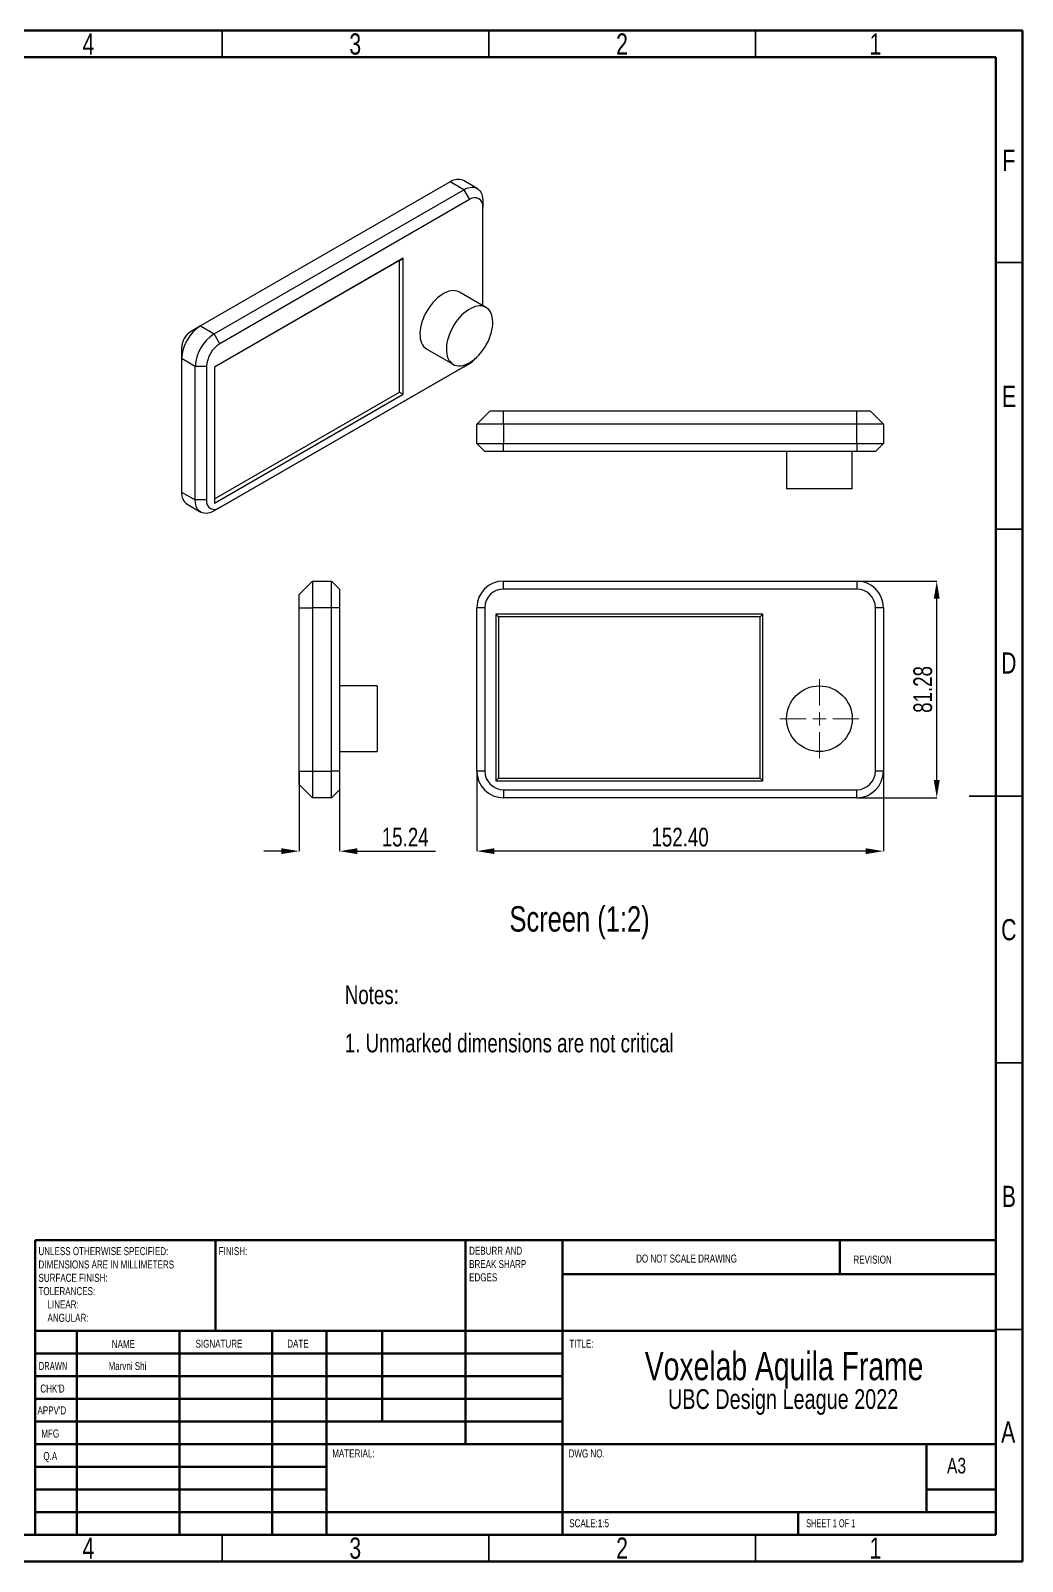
# Model space of a CAD drawing. Header units: millimetres. Extents: x 0 to 415, y 0 to 292.
# Drawn here: x 229.1 to 415, y 5 to 292 of the extents above; entities that cross this region are included whole.
import ezdxf

# ---------------------------------------------------------------- set-up
doc = ezdxf.new("R2010")
doc.units = ezdxf.units.MM
doc.header["$PDSIZE"] = -1
doc.styles.add('SLDTEXTSTYLE0', font='TXT', dxfattribs={"width": 0.75})
doc.styles.add('SLDTEXTSTYLE1', font='TXT', dxfattribs={"width": 0.686449})
doc.styles.add('SLDTEXTSTYLE2', font='TXT', dxfattribs={"width": 0.6875})
doc.dimstyles.new('SLDDIMSTYLE4', dxfattribs={"dimtxt": 3.5, "dimasz": 3.302, "dimexe": 0, "dimexo": 0.0625, "dimgap": 0.875, "dimtad": 1, "dimlfac": 2, "dimrnd": 1e-09, "dimzin": 4, "dimdsep": 46, "dimtxsty": 'SLDTEXTSTYLE0', "dimsah": 1, "dimcen": 0.09, "dimadec": 0, "dimazin": 1, "dimtfac": 1, "dimtofl": 0, "dimtmove": 0, "dimatfit": 3, "dimfxl": 1, "dimfrac": 2, "dimtolj": 1, "dimtzin": 12, "dimarcsym": 0})
doc.dimstyles.new('SLDDIMSTYLE5', dxfattribs={"dimtxt": 3.5, "dimasz": 3.302, "dimexe": 0, "dimexo": 0.0625, "dimgap": 0.875, "dimtad": 1, "dimlfac": 2, "dimrnd": 1e-09, "dimzin": 12, "dimdsep": 46, "dimtxsty": 'SLDTEXTSTYLE0', "dimsah": 1, "dimcen": 0.09, "dimadec": 0, "dimazin": 3, "dimtfac": 1, "dimtofl": 0, "dimtmove": 0, "dimatfit": 3, "dimfxl": 1, "dimfrac": 2, "dimtolj": 1, "dimtzin": 12, "dimarcsym": 0})

# ---------------------------------------------------------------- blocks, each defined once
blk = doc.blocks.new('SW_NOTE_0')
at = {"color": 0, "linetype": 'Continuous', "lineweight": 0, "char_height": 3.5, "attachment_point": 1, "style": 'SLDTEXTSTYLE0'}
for s, insert in [('Notes:', (0, 4.51)), ('1. Unmarked dimensions are not critical', (0, -4.54))]:
    blk.add_mtext(s, dxfattribs=dict(at, insert=insert))
blk = doc.blocks.new('SW_NOTE_0_1')
at = {"color": 0, "linetype": 'Continuous', "lineweight": 0, "char_height": 1.5, "attachment_point": 1, "style": 'SLDTEXTSTYLE0'}
for s, insert in [('UNLESS OTHERWISE SPECIFIED:', (0, 1.93)), ('DIMENSIONS ARE IN MILLIMETERS', (0, -0.57)), ('TOLERANCES:', (0, -5.57)), ('SURFACE FINISH:', (0, -3.07)), ('LINEAR:', (1.69, -8.07)), ('ANGULAR:', (1.69, -10.57))]:
    blk.add_mtext(s, dxfattribs=dict(at, insert=insert))
blk = doc.blocks.new('SW_NOTE_0_2')
at = {"color": 0, "linetype": 'Continuous', "lineweight": 0, "char_height": 1.5, "attachment_point": 1, "style": 'SLDTEXTSTYLE0'}
for s, insert in [('DEBURR AND', (0, 1.93)), ('BREAK SHARP', (0, -0.57)), ('EDGES', (0, -3.07))]:
    blk.add_mtext(s, dxfattribs=dict(at, insert=insert))
blk = doc.blocks.new('SW_NOTE_0_3')
at = {"color": 0, "linetype": 'Continuous', "lineweight": 0, "attachment_point": 2, "style": 'SLDTEXTSTYLE0'}
for s, insert, char_height in [('Voxelab Aquila Frame', (37.54, 6.82), 5.2917), ('UBC Design League 2022', (37.36, -0.16), 3.7042)]:
    blk.add_mtext(s, dxfattribs=dict(at, insert=insert, char_height=char_height))
blk = doc.blocks.new('_D_11')
at = {"color": 0, "linetype": 'Continuous', "lineweight": -2, "transparency": 16777216}
for p, q in [((312.75, 153.1), (312.75, 138.16)), ((388.95, 153.1), (388.95, 138.16)), ((385.65, 138.16), (316.05, 138.16))]:
    blk.add_line(p, q, dxfattribs=at)
at = {"color": 0, "linetype": 'Continuous', "transparency": 16777216}
for points in [[(316.05, 138.71), (316.05, 137.61), (312.75, 138.16)], [(385.65, 138.71), (385.65, 137.61), (388.95, 138.16)]]:
    blk.add_solid(points, dxfattribs=at)
at = {"layer": 'Defpoints', "color": 0, "linetype": 'Continuous', "transparency": 16777216}
for p in [(312.75, 153.16), (388.95, 153.16), (312.75, 138.16)]:
    blk.add_point(p, dxfattribs=at)
at = {"color": 0, "linetype": 'Continuous', "lineweight": 18, "transparency": 16777216, "insert": (350.85, 142.54), "char_height": 3.5, "attachment_point": 2, "style": 'SLDTEXTSTYLE0'}
blk.add_mtext('\\A1;152.40', dxfattribs=at)
blk = doc.blocks.new('_D_12')
at = {"color": 0, "linetype": 'Continuous', "lineweight": -2, "transparency": 16777216}
for p, q in [((384.01, 188.8), (398.95, 188.8)), ((398.95, 151.47), (398.95, 185.5)), ((384.01, 148.16), (398.95, 148.16))]:
    blk.add_line(p, q, dxfattribs=at)
at = {"color": 0, "linetype": 'Continuous', "transparency": 16777216}
for points in [[(398.4, 185.5), (399.5, 185.5), (398.95, 188.8)], [(398.4, 151.47), (399.5, 151.47), (398.95, 148.16)]]:
    blk.add_solid(points, dxfattribs=at)
at = {"layer": 'Defpoints', "color": 0, "linetype": 'Continuous', "transparency": 16777216}
for p in [(383.95, 188.8), (398.95, 188.8), (383.95, 148.16)]:
    blk.add_point(p, dxfattribs=at)
at = {"color": 0, "linetype": 'Continuous', "lineweight": 18, "transparency": 16777216, "insert": (394.57, 168.48), "char_height": 3.5, "attachment_point": 2, "rotation": 90, "style": 'SLDTEXTSTYLE0'}
blk.add_mtext('\\A1;81.28', dxfattribs=at)
blk = doc.blocks.new('SW_CENTERMARKSYMBOL_0')
at = {"color": 0, "linetype": 'Continuous', "lineweight": 18}
for p, q in [((0, 2.5), (0, 7.41)), ((-2.5, 0), (-7.41, 0)), ((0, 0), (-1.25, 0)), ((0, 0), (0, 1.25)), ((0, 0), (0, -1.25)), ((0, 0), (1.25, 0)), ((2.5, 0), (7.41, 0)), ((0, -2.5), (0, -7.41))]:
    blk.add_line(p, q, dxfattribs=at)
blk = doc.blocks.new('_D_13')
at = {"color": 0, "linetype": 'Continuous', "lineweight": -2, "transparency": 16777216}
for p, q in [((279.42, 153.1), (279.42, 138.16)), ((287.04, 153.1), (287.04, 138.16)), ((276.12, 138.16), (272.82, 138.16)), ((290.34, 138.16), (305.02, 138.16))]:
    blk.add_line(p, q, dxfattribs=at)
at = {"color": 0, "linetype": 'Continuous', "transparency": 16777216}
for points in [[(276.12, 138.71), (276.12, 137.61), (279.42, 138.16)], [(290.34, 138.71), (290.34, 137.61), (287.04, 138.16)]]:
    blk.add_solid(points, dxfattribs=at)
at = {"layer": 'Defpoints', "color": 0, "linetype": 'Continuous', "transparency": 16777216}
for p in [(279.42, 153.16), (287.04, 153.16), (279.42, 138.16)]:
    blk.add_point(p, dxfattribs=at)
at = {"color": 0, "linetype": 'Continuous', "lineweight": 18, "transparency": 16777216, "insert": (299.33, 142.54), "char_height": 3.5, "attachment_point": 2, "style": 'SLDTEXTSTYLE0'}
blk.add_mtext('\\A1;15.24', dxfattribs=at)

msp = doc.modelspace()

# ---------------------------------------------------------------- linework, layer by layer
at = {"color": 7, "linetype": 'Continuous', "lineweight": 70}
for p, q in [((15, 292), (415, 292)), ((415, 292), (415, 5)), ((20, 287), (410, 287)), ((410, 287), (410, 10)), ((410, 10), (20, 10)), ((415, 5), (15, 5))]:
    msp.add_line(p, q, dxfattribs=at)
at = {"color": 7, "linetype": 'Continuous', "lineweight": 35}
for p, q in [((265, 287), (265, 292)), ((315, 287), (315, 292)), ((365, 287), (365, 292)), ((410, 248.5), (415, 248.5)), ((410, 198.5), (415, 198.5)), ((415, 148.5), (405, 148.5)), ((410, 148.5), (415, 148.5)), ((410, 98.5), (415, 98.5)), ((410, 48.5), (415, 48.5)), ((265, 10), (265, 5)), ((315, 10), (315, 5)), ((365, 10), (365, 5))]:
    msp.add_line(p, q, dxfattribs=at)
at = {"color": 7, "linetype": 'Continuous', "lineweight": 25}
for p, q in [((307.7619, 263.6429), (260.9515, 236.6197)), ((263.5112, 235.142), (310.3217, 262.1652)), ((310.3217, 262.1652), (307.7619, 263.6429)), ((312.8214, 262.4127), (310.2617, 263.8904)), ((310.3217, 262.1652), (311.3823, 260.328)), ((311.3823, 260.328), (264.5718, 233.3049)), ((313.8572, 260.1235), (313.8572, 258.8989)), ((313.8572, 240.4556), (313.8572, 258.8989)), ((298.9618, 249.3284), (263.5622, 228.8926)), ((298.2547, 248.9202), (263.5622, 228.8926)), ((298.2547, 248.9202), (298.9618, 249.3284)), ((298.2547, 224.2182), (298.2547, 248.9202)), ((298.9618, 223.81), (298.9618, 249.3284)), ((314.4682, 240.1028), (309.5185, 242.9603)), ((260.9515, 236.6197), (259.1837, 235.5989)), ((260.9515, 236.6197), (263.5112, 235.142)), ((257.4159, 232.537), (257.4159, 230.496)), ((264.5718, 233.3049), (263.5112, 235.142)), ((259.9756, 229.0183), (257.4159, 230.496)), ((257.4159, 230.496), (257.4159, 205.4772)), ((303.3623, 232.2964), (308.3121, 229.439)), ((262.097, 229.0183), (259.9756, 229.0183)), ((259.9756, 203.9995), (259.9756, 229.0183)), ((262.097, 229.0183), (262.097, 203.9995)), ((310.3217, 228.9809), (263.5112, 201.9578)), ((263.5622, 228.8926), (263.5622, 203.3742)), ((264.5718, 202.5703), (311.3823, 229.5934)), ((310.3217, 228.9809), (311.3823, 229.5934)), ((263.5622, 204.1907), (298.2547, 224.2182)), ((298.2547, 224.2182), (298.9618, 223.81)), ((263.5622, 203.3742), (298.9618, 223.81)), ((315.2498, 220.7324), (312.7498, 218.2324)), ((317.7498, 218.2324), (312.7498, 218.2324)), ((312.7498, 214.6124), (312.7498, 218.2324)), ((315.2498, 220.7324), (317.7498, 220.7324)), ((317.7498, 218.2324), (317.7498, 220.7324)), ((317.7498, 220.7324), (383.9498, 220.7324)), ((383.9498, 218.2324), (317.7498, 218.2324)), ((317.7498, 218.2324), (317.7498, 214.6124)), ((383.9498, 218.2324), (383.9498, 220.7324)), ((383.9498, 220.7324), (386.4498, 220.7324)), ((388.9498, 218.2324), (383.9498, 218.2324)), ((383.9498, 214.6124), (383.9498, 218.2324)), ((388.9498, 218.2324), (386.4498, 220.7324)), ((388.9498, 218.2324), (388.9498, 214.6124)), ((312.7498, 214.6124), (317.7498, 214.6124)), ((314.2498, 213.1124), (312.7498, 214.6124)), ((317.7498, 213.1124), (314.2498, 213.1124)), ((317.7498, 214.6124), (383.9498, 214.6124)), ((317.7498, 213.1124), (317.7498, 214.6124)), ((383.9498, 213.1124), (317.7498, 213.1124)), ((370.8042, 213.1124), (370.8042, 206.1124)), ((383.1175, 206.1124), (383.1175, 213.1124)), ((383.9498, 214.6124), (388.9498, 214.6124)), ((383.9498, 214.6124), (383.9498, 213.1124)), ((387.4498, 213.1124), (383.9498, 213.1124)), ((388.9498, 214.6124), (387.4498, 213.1124)), ((257.4159, 205.4772), (259.9756, 203.9995)), ((262.097, 203.9995), (259.9756, 203.9995)), ((383.1175, 206.1124), (370.8042, 206.1124)), ((258.4517, 203.188), (261.0114, 201.7103)), ((264.5718, 202.5703), (263.5112, 201.9578)), ((281.9194, 188.8038), (279.4194, 186.3038)), ((281.9194, 188.8038), (281.9194, 183.8038)), ((281.9194, 188.8038), (285.5394, 188.8038)), ((285.5394, 183.8038), (285.5394, 188.8038)), ((287.0394, 187.3038), (285.5394, 188.8038)), ((287.0394, 187.3038), (287.0394, 183.8038)), ((317.7498, 187.3038), (317.7498, 188.8038)), ((317.7498, 188.8038), (383.9498, 188.8038)), ((383.9498, 187.3038), (317.7498, 187.3038)), ((383.9498, 188.8038), (383.9498, 187.3038)), ((279.4194, 183.8038), (279.4194, 186.3038)), ((279.4194, 153.1638), (279.4194, 183.8038)), ((279.4194, 183.8038), (281.9194, 183.8038)), ((281.9194, 183.8038), (281.9194, 153.1638)), ((285.5394, 183.8038), (281.9194, 183.8038)), ((285.5394, 153.1638), (285.5394, 183.8038)), ((287.0394, 183.8038), (285.5394, 183.8038)), ((287.0394, 183.8038), (287.0394, 153.1638)), ((314.2498, 183.8038), (312.7498, 183.8038)), ((312.7498, 153.1638), (312.7498, 183.8038)), ((314.2498, 183.8038), (314.2498, 153.1638)), ((387.4498, 153.1638), (387.4498, 183.8038)), ((388.9498, 183.8038), (387.4498, 183.8038)), ((388.9498, 183.8038), (388.9498, 153.1638)), ((366.3846, 182.614), (316.3219, 182.614)), ((316.3219, 182.614), (316.3219, 151.3621)), ((316.3219, 182.614), (316.8219, 182.114)), ((365.8846, 182.114), (316.8219, 182.114)), ((316.8219, 182.114), (316.8219, 151.8621)), ((365.8846, 182.114), (366.3846, 182.614)), ((365.8846, 151.8621), (365.8846, 182.114)), ((366.3846, 151.3621), (366.3846, 182.614)), ((294.0394, 169.1545), (287.0394, 169.1545)), ((294.0394, 169.1545), (294.0394, 156.8412)), ((287.0394, 156.8412), (294.0394, 156.8412)), ((279.4194, 150.6638), (279.4194, 153.1638)), ((279.4194, 153.1638), (281.9194, 153.1638)), ((281.9194, 153.1638), (281.9194, 148.1638)), ((281.9194, 153.1638), (285.5394, 153.1638)), ((285.5394, 148.1638), (285.5394, 153.1638)), ((287.0394, 153.1638), (285.5394, 153.1638)), ((287.0394, 153.1638), (287.0394, 149.6638)), ((314.2498, 153.1638), (312.7498, 153.1638)), ((388.9498, 153.1638), (387.4498, 153.1638)), ((279.4194, 150.6638), (281.9194, 148.1638)), ((287.0394, 149.6638), (285.5394, 148.1638)), ((316.3219, 151.3621), (316.8219, 151.8621)), ((316.3219, 151.3621), (366.3846, 151.3621)), ((316.8219, 151.8621), (365.8846, 151.8621)), ((317.7498, 149.6638), (383.9498, 149.6638)), ((317.7498, 149.6638), (317.7498, 148.1638)), ((365.8846, 151.8621), (366.3846, 151.3621)), ((383.9498, 148.1638), (383.9498, 149.6638)), ((285.5394, 148.1638), (281.9194, 148.1638)), ((383.9498, 148.1638), (317.7498, 148.1638))]:
    msp.add_line(p, q, dxfattribs=at)
at = {"color": 7, "linetype": 'Continuous', "lineweight": 50}
for p, q in [((230, 65.25), (410, 65.25)), ((230, 65.25), (230, 10)), ((263.8, 48.25), (263.8, 65.25)), ((310.6, 65.25), (310.6, 27)), ((328.8, 65.25), (328.8, 10)), ((380.8, 58.875), (380.8, 65.25)), ((410, 58.875), (328.8, 58.875)), ((410, 48.25), (230, 48.25)), ((237.8, 48.25), (237.8, 10)), ((256.991, 48.25), (256.991, 10)), ((274.3989, 48.25), (274.3989, 10)), ((284.6, 10), (284.6, 48.25)), ((295, 31.25), (295, 48.25)), ((328.8, 44), (230, 44)), ((328.8, 39.75), (230, 39.75)), ((328.8, 35.5), (230, 35.5)), ((328.8, 31.25), (230, 31.25)), ((284.6, 27), (230, 27)), ((284.6, 27), (410, 27)), ((397, 14.25), (397, 27)), ((284.6, 22.7499), (230, 22.7499)), ((284.6, 18.5), (230, 18.5)), ((410, 18.5), (397, 18.5)), ((230, 14.25), (410, 14.25)), ((373, 10), (373, 14.25))]:
    msp.add_line(p, q, dxfattribs=at)
at = {"color": 7, "linetype": 'Continuous', "lineweight": 25, "flags": 128}
for points in [[(310.3217, 262.1652), (310.7175, 262.368), (311.1084, 262.517), (311.4894, 262.6102), (311.8557, 262.6464), (312.2027, 262.6253), (312.526, 262.547), (312.8217, 262.4126), (313.0858, 262.2237), (313.3153, 261.9828), (313.5071, 261.6928), (313.6588, 261.3574), (313.7685, 260.9808), (313.835, 260.5678), (313.8572, 260.1235)], [(309.5185, 242.9603), (309.4014, 243.0229), (309.069, 243.1531), (308.7104, 243.2284), (308.3293, 243.2481), (307.9293, 243.2119), (307.5146, 243.1202), (307.0892, 242.9739), (306.6574, 242.7745), (306.2234, 242.524), (305.7915, 242.2248), (305.3661, 241.8799), (304.9514, 241.4927), (304.5515, 241.0672), (304.1704, 240.6075), (303.8118, 240.1182), (303.4793, 239.6041), (303.1763, 239.0704), (302.9057, 238.5224), (302.6702, 237.9654), (302.4722, 237.4052), (302.3137, 236.8471), (302.1961, 236.2968), (302.1208, 235.7598), (302.0883, 235.2413), (302.0992, 234.7465), (302.1531, 234.2804), (302.2497, 233.8475), (302.3879, 233.4523), (302.5664, 233.0985), (302.7834, 232.7897), (303.0368, 232.5291), (303.3239, 232.3191), (303.3623, 232.2964)], [(311.3901, 229.7438), (311.8236, 230.019), (312.2527, 230.3414), (312.6733, 230.7079), (313.0811, 231.1147), (313.4722, 231.5579), (313.8425, 232.033), (314.1884, 232.5353), (314.5066, 233.0599), (314.7938, 233.6014), (315.0471, 234.1546), (315.2641, 234.7139), (315.4426, 235.2737), (315.5808, 235.8286), (315.6774, 236.3729), (315.7314, 236.9014), (315.7422, 237.4086), (315.7097, 237.8897), (315.6344, 238.3397), (315.5168, 238.7543), (315.3583, 239.1293), (315.1603, 239.4609), (314.9248, 239.746), (314.6542, 239.9816), (314.3512, 240.1654), (314.0187, 240.2957), (313.6601, 240.371), (313.279, 240.3906), (312.8791, 240.3544), (312.4644, 240.2627), (312.039, 240.1165), (311.6071, 239.9171), (311.1731, 239.6665), (310.7413, 239.3673), (310.3159, 239.0225), (309.9012, 238.6353), (309.5013, 238.2098), (309.1201, 237.7501), (308.7615, 237.2607), (308.4291, 236.7467), (308.126, 236.213), (307.8554, 235.6649), (307.62, 235.108), (307.422, 234.5477), (307.2634, 233.9897), (307.1459, 233.4394), (307.0705, 232.9023), (307.0381, 232.3838), (307.0489, 231.8891), (307.1029, 231.423), (307.1994, 230.9901), (307.3377, 230.5948), (307.5162, 230.2411), (307.7332, 229.9323), (307.9865, 229.6717), (308.2737, 229.4617), (308.5918, 229.3045), (308.9378, 229.2016), (309.3081, 229.154), (309.6991, 229.1623), (310.1069, 229.2263), (310.5275, 229.3455), (310.9567, 229.5185), (311.3901, 229.7438)], [(263.5112, 201.9578), (263.1153, 201.755), (262.7245, 201.606), (262.3435, 201.5128), (261.9772, 201.4766), (261.6302, 201.4977), (261.3068, 201.576), (261.0112, 201.7104), (260.747, 201.8993), (260.5176, 202.1402), (260.3258, 202.4302), (260.1741, 202.7656), (260.0643, 203.1422), (259.9979, 203.5552), (259.9756, 203.9995)]]:
    msp.add_lwpolyline(points, dxfattribs=at)
at = {"color": 7, "linetype": 'Continuous', "lineweight": 25}
msp.add_circle((376.9609, 162.9978), 6.1566, dxfattribs=at)
for centre, radius, start, end in [((309.2345, 261.5177), 2.5855, 66.591267, 124.719192), ((312.3484, 259.1436), 1.5285, 350.785963, 129.203285), ((265.0538, 230.1688), 7.6449, 122.45345, 177.54655), ((261.2266, 232.3782), 3.814, 122.386856, 177.613144), ((267.6135, 228.6911), 7.6449, 122.45345, 177.54655), ((267.4702, 228.7738), 5.3788, 122.605478, 177.394522), ((309.0692, 233.4385), 4.4872, 301.030682, 320.142222), ((259.8585, 205.2034), 2.4578, 173.603774, 235.084045), ((263.6057, 203.7548), 1.5285, 170.785963, 309.203285), ((317.7498, 183.8038), 5, 90, 180), ((317.7498, 183.8038), 3.5, 90, 180), ((383.9498, 183.8038), 5, 0, 90), ((383.9498, 183.8038), 3.5, 0, 90), ((317.7498, 153.1638), 5, 180, 270), ((317.7498, 153.1638), 3.5, 180, 270), ((383.9498, 153.1638), 3.5, 270, 0), ((383.9498, 153.1638), 5, 270, 0)]:
    msp.add_arc(centre, radius, start, end, dxfattribs=at)

# ---------------------------------------------------------------- block references
at = {"color": 7, "linetype": 'Continuous', "lineweight": 0}
for name, p in [('SW_CENTERMARKSYMBOL_0', (376.9609, 162.9978)), ('SW_NOTE_0', (287.9989, 108.4728)), ('SW_NOTE_0_1', (230.5937, 61.9874)), ('SW_NOTE_0_2', (311.3092, 62.0695)), ('SW_NOTE_0_3', (332.8003, 37.4444))]:
    msp.add_blockref(name, p, dxfattribs=at)

# ---------------------------------------------------------------- texts
for s, insert, char_height, attachment_point, style in [('4', (239.96, 291.477), 3.9687, 2, 'SLDTEXTSTYLE0'), ('3', (289.96, 291.477), 3.9687, 2, 'SLDTEXTSTYLE0'), ('2', (339.96, 291.477), 3.9687, 2, 'SLDTEXTSTYLE0'), ('1', (387.46, 291.477), 3.9687, 2, 'SLDTEXTSTYLE0'), ('F', (412.4577, 269.6717), 3.9687, 2, 'SLDTEXTSTYLE0'), ('E', (412.5078, 225.4217), 3.9687, 2, 'SLDTEXTSTYLE0'), ('D', (412.4527, 175.4217), 3.9687, 2, 'SLDTEXTSTYLE0'), ('Screen (1:2)', (318.8603, 127.8388), 4.7625, 1, 'SLDTEXTSTYLE0'), ('C', (412.4587, 125.4217), 3.9687, 2, 'SLDTEXTSTYLE0'), ('B', (412.4706, 75.4217), 3.9687, 2, 'SLDTEXTSTYLE0'), ('FINISH:', (264.3713, 63.9193), 1.5, 1, 'SLDTEXTSTYLE0'), ('DO NOT SCALE DRAWING', (342.6146, 62.533), 1.5, 1, 'SLDTEXTSTYLE0'), ('REVISION', (383.3276, 62.3349), 1.5, 1, 'SLDTEXTSTYLE0'), ('NAME', (244.3222, 46.5015), 1.5, 1, 'SLDTEXTSTYLE0'), ('SIGNATURE', (260.0336, 46.5618), 1.5, 1, 'SLDTEXTSTYLE0'), ('DATE', (277.2147, 46.5762), 1.5, 1, 'SLDTEXTSTYLE0'), ('TITLE:', (330.0902, 46.5762), 1.5, 1, 'SLDTEXTSTYLE0'), ('DRAWN', (230.6434, 42.3848), 1.5, 1, 'SLDTEXTSTYLE1'), ('Marvni Shi', (247.2659, 42.3834), 1.4986, 2, 'SLDTEXTSTYLE0'), ("CHK'D", (230.9392, 38.1619), 1.5, 1, 'SLDTEXTSTYLE0'), ("APPV'D", (230.4017, 34.0659), 1.5, 1, 'SLDTEXTSTYLE0'), ('MFG', (231.124, 29.7158), 1.5, 1, 'SLDTEXTSTYLE0'), ('A', (412.3397, 31.227), 3.9687, 2, 'SLDTEXTSTYLE0'), ('MATERIAL:', (285.6459, 25.9861), 1.5, 1, 'SLDTEXTSTYLE0'), ('DWG NO.', (329.953, 25.9861), 1.5, 1, 'SLDTEXTSTYLE0'), ('Q.A', (231.509, 25.5047), 1.5, 1, 'SLDTEXTSTYLE0'), ('A3', (400.8712, 24.4064), 2.91042, 1, 'SLDTEXTSTYLE0'), ('SCALE:1:5', (330.074, 12.9001), 1.5, 1, 'SLDTEXTSTYLE0'), ('SHEET 1 OF 1', (374.4783, 12.9001), 1.5, 1, 'SLDTEXTSTYLE2'), ('4', (239.96, 9.477), 3.9687, 2, 'SLDTEXTSTYLE0'), ('3', (289.96, 9.477), 3.9687, 2, 'SLDTEXTSTYLE0'), ('2', (339.96, 9.477), 3.9687, 2, 'SLDTEXTSTYLE0'), ('1', (387.46, 9.477), 3.9687, 2, 'SLDTEXTSTYLE0')]:
    msp.add_mtext(s, dxfattribs=dict(at, insert=insert, char_height=char_height, attachment_point=attachment_point, style=style))

# ---------------------------------------------------------------- dimensions: what is measured, and where the dimension line sits
at = {"color": 7, "linetype": 'Continuous', "lineweight": 18}
dim = msp.add_linear_dim(base=(398.9498, 188.8038), p1=(383.9498, 148.1638), p2=(383.9498, 188.8038), angle=90, dimstyle='SLDDIMSTYLE5', dxfattribs=at)
dim.commit()
dim.dimension.update_dxf_attribs({"geometry": '_D_12', "text_midpoint": (398.9498, 168.4838), "dimtype": 160})
for base, p1, p2, dimstyle, picture, middle in [((279.4194, 138.1638), (287.0394, 153.1638), (279.4194, 153.1638), 'SLDDIMSTYLE5', '_D_13', (299.3309, 138.1638)), ((312.7498, 138.1638), (388.9498, 153.1638), (312.7498, 153.1638), 'SLDDIMSTYLE4', '_D_11', (350.8498, 138.1638))]:
    dim = msp.add_linear_dim(base=base, p1=p1, p2=p2, dimstyle=dimstyle, dxfattribs=at)
    dim.commit()
    dim.dimension.update_dxf_attribs({"geometry": picture, "text_midpoint": middle, "dimtype": 160})

doc.saveas('drawing.dxf')
